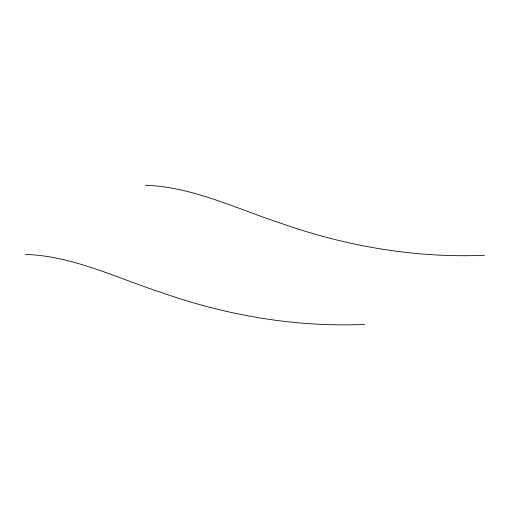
<?xml version="1.0" encoding="UTF-8"?>
<svg xmlns="http://www.w3.org/2000/svg" width="510" height="510" viewBox="0 0 510 510"><rect width="100%" height="100%" fill="white"/><g stroke="black" fill="none" stroke-linecap="round" stroke-linejoin="round"><path stroke-width="0.76" d="M484.5 255.274C415.044 258.219 345.544 246.202 280.149 222.998C235.875 208.558 192.633 186.826 145.293 185.257M364.707 324.436C295.258 327.382 225.751 315.365 160.363 292.16C116.089 277.72 72.847 255.988 25.5 254.42"/></g></svg>
